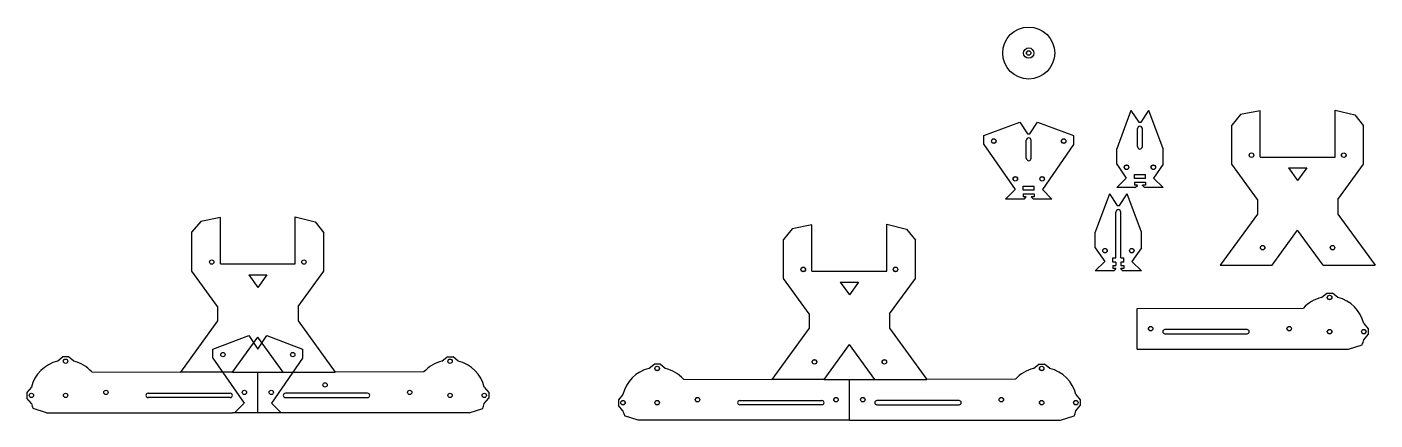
# Model space of a CAD drawing. Header units: inches. Extents: x 4 to 57.7, y -1.6 to 9.6.
# Drawn here: x 27.65 to 57.73, y 0.82 to 9.58 of the extents above; entities that cross this region are included whole.
import ezdxf

# ---------------------------------------------------------------- set-up
doc = ezdxf.new("R2010")
doc.units = ezdxf.units.IN
doc.header["$MEASUREMENT"] = 0
doc.layers.get('0').update_dxf_attribs({"lineweight": 25, "true_color": 0xffffff})

msp = doc.modelspace()

# ---------------------------------------------------------------- linework, layer by layer
for p, q in [((52.282, 7.718), (51.966, 6.862)), ((52.282, 7.718), (52.454, 7.46)), ((52.509, 7.46), (52.682, 7.718)), ((52.998, 6.862), (52.682, 7.718)), ((54.725, 7.631), (54.529, 7.393)), ((55.165, 7.714), (54.725, 7.631)), ((56.835, 7.729), (57.277, 7.622)), ((57.277, 7.622), (57.471, 7.375)), ((49, 7.159), (49.8, 7.459)), ((49.8, 7.459), (49.972, 7.201)), ((50.028, 7.201), (50.2, 7.459)), ((50.2, 7.459), (51, 7.159)), ((52.454, 7.46), (52.509, 7.46)), ((49, 6.959), (49, 7.159)), ((49, 6.959), (49.696, 5.954)), ((49.972, 7.201), (50.028, 7.201)), ((51, 6.959), (50.305, 5.954)), ((51, 7.159), (51, 6.959)), ((51.966, 6.519), (51.966, 6.862)), ((52.998, 6.519), (52.998, 6.862)), ((55.165, 6.681), (56.835, 6.681)), ((51.966, 6.519), (52.178, 6.213)), ((52.998, 6.519), (52.787, 6.213)), ((51.965, 6), (52.178, 6.213)), ((52.359, 6.123), (52.606, 6.123)), ((52.378, 6), (52.428, 6.05)), ((52.537, 6.05), (52.587, 6)), ((53, 6), (52.787, 6.213)), ((49.483, 5.741), (49.696, 5.954)), ((49.896, 5.741), (49.483, 5.741)), ((49.946, 5.794), (49.877, 5.794)), ((49.896, 5.741), (49.946, 5.791)), ((49.946, 5.791), (49.946, 5.794)), ((50.124, 5.794), (50.055, 5.794)), ((50.055, 5.791), (50.055, 5.794)), ((50.055, 5.791), (50.105, 5.741)), ((50.518, 5.741), (50.105, 5.741)), ((50.518, 5.741), (50.305, 5.954)), ((51.8, 5.859), (51.484, 5.003)), ((51.8, 5.859), (51.972, 5.601)), ((52.378, 6), (51.965, 6)), ((52.028, 5.601), (52.2, 5.859)), ((52.517, 5.003), (52.2, 5.859)), ((53, 6), (52.587, 6)), ((55.102, 5.735), (55.102, 5.411)), ((56.898, 5.735), (56.898, 5.411)), ((51.972, 5.601), (52.028, 5.601)), ((31.526, 5.247), (31.329, 5.01)), ((31.966, 5.331), (31.526, 5.247)), ((33.636, 5.345), (34.078, 5.238)), ((34.078, 5.238), (34.272, 4.992)), ((45.165, 5.168), (44.725, 5.084)), ((46.835, 5.182), (47.277, 5.075)), ((44.725, 5.084), (44.529, 4.846)), ((47.277, 5.075), (47.471, 4.828)), ((51.484, 4.66), (51.484, 5.003)), ((52.517, 4.66), (52.517, 5.003)), ((51.484, 4.66), (51.696, 4.354)), ((52.517, 4.66), (52.305, 4.354)), ((31.966, 4.298), (33.636, 4.298)), ((51.483, 4.141), (51.696, 4.354)), ((52.518, 4.141), (52.305, 4.354)), ((54.272, 4.271), (55.433, 4.271)), ((56.567, 4.271), (57.728, 4.271)), ((45.165, 4.134), (46.835, 4.134)), ((51.896, 4.141), (51.483, 4.141)), ((51.896, 4.141), (51.946, 4.191)), ((52.055, 4.191), (52.105, 4.141)), ((52.518, 4.141), (52.105, 4.141)), ((31.903, 3.351), (31.903, 3.028)), ((33.699, 3.351), (33.699, 3.028)), ((45.102, 3.188), (45.102, 2.864)), ((46.898, 3.188), (46.898, 2.864)), ((52.424, 2.401), (52.424, 3.308)), ((31.8, 2.4), (32.6, 2.7)), ((32.6, 2.7), (32.8, 2.4)), ((32.8, 2.4), (33, 2.7)), ((33, 2.7), (33.8, 2.4)), ((31.8, 2.2), (31.8, 2.4)), ((31.8, 2.2), (32.496, 1.195)), ((33.8, 2.2), (33.105, 1.195)), ((33.8, 2.4), (33.8, 2.2)), ((32.234, 1.888), (33.368, 1.888)), ((32.801, 0.982), (32.801, 1.888)), ((45.433, 1.725), (46.567, 1.725)), ((46, 0.818), (46, 1.725)), ((33.368, 0.982), (32.234, 0.982)), ((32.283, 0.982), (32.496, 1.195)), ((33.318, 0.982), (33.105, 1.195))]:
    msp.add_line(p, q)
at = {"color": 7, "true_color": 0x000000}
for p, q in [((55.165, 6.681), (55.165, 7.714)), ((56.835, 6.681), (56.835, 7.729)), ((54.529, 6.522), (54.529, 7.393)), ((57.471, 6.522), (57.471, 7.375)), ((55.102, 5.735), (54.529, 6.522)), ((56.898, 5.735), (57.471, 6.522)), ((52.359, 6.123), (52.359, 6.054)), ((52.428, 6.054), (52.359, 6.054)), ((52.428, 6.05), (52.428, 6.054)), ((52.606, 6.054), (52.537, 6.054)), ((52.537, 6.05), (52.537, 6.054)), ((52.606, 6.123), (52.606, 6.054)), ((49.877, 5.864), (49.877, 5.794)), ((49.877, 5.864), (50.124, 5.864)), ((50.124, 5.864), (50.124, 5.794)), ((51.946, 4.431), (51.946, 5.454)), ((52.055, 4.431), (52.055, 5.454)), ((31.966, 4.298), (31.966, 5.331)), ((33.636, 4.298), (33.636, 5.345)), ((45.165, 4.134), (45.165, 5.168)), ((46.835, 4.134), (46.835, 5.182)), ((55.102, 5.411), (54.272, 4.271)), ((56.898, 5.411), (57.728, 4.271)), ((31.329, 4.139), (31.329, 5.01)), ((34.272, 4.139), (34.272, 4.992)), ((44.529, 3.976), (44.529, 4.846)), ((47.471, 3.975), (47.471, 4.828)), ((55.433, 4.271), (56, 5.05)), ((56.567, 4.271), (56, 5.05)), ((51.877, 4.339), (51.877, 4.431)), ((51.877, 4.431), (51.946, 4.431)), ((51.946, 4.339), (51.877, 4.339)), ((51.877, 4.264), (51.877, 4.194)), ((51.877, 4.264), (51.946, 4.264)), ((51.946, 4.339), (51.946, 4.264)), ((52.055, 4.431), (52.124, 4.431)), ((52.124, 4.339), (52.055, 4.339)), ((52.055, 4.339), (52.055, 4.264)), ((52.055, 4.264), (52.124, 4.264)), ((52.124, 4.339), (52.124, 4.431)), ((52.124, 4.264), (52.124, 4.194)), ((31.903, 3.351), (31.329, 4.139)), ((33.699, 3.351), (34.272, 4.139)), ((45.102, 3.188), (44.529, 3.976)), ((46.898, 3.188), (47.471, 3.975)), ((51.946, 4.194), (51.877, 4.194)), ((51.946, 4.191), (51.946, 4.194)), ((52.124, 4.194), (52.055, 4.194)), ((52.055, 4.191), (52.055, 4.194)), ((56.532, 3.55), (56.649, 3.649)), ((56.649, 3.649), (56.78, 3.649)), ((56.896, 3.55), (56.78, 3.649)), ((52.424, 3.306), (56.129, 3.31)), ((31.903, 3.028), (31.073, 1.888)), ((33.699, 3.028), (34.529, 1.888)), ((45.102, 2.864), (44.272, 1.725)), ((46.898, 2.864), (47.728, 1.725)), ((57.477, 2.97), (57.576, 2.853)), ((57.477, 2.606), (57.576, 2.722)), ((57.576, 2.853), (57.576, 2.722)), ((32.234, 1.888), (32.801, 2.666)), ((33.368, 1.888), (32.801, 2.666)), ((45.433, 1.725), (46, 2.503)), ((46.567, 1.725), (46, 2.503)), ((57.137, 2.401), (57.441, 2.494)), ((28.329, 2.13), (28.445, 2.23)), ((28.576, 2.23), (28.445, 2.23)), ((28.693, 2.13), (28.576, 2.23)), ((36.909, 2.13), (37.025, 2.23)), ((37.025, 2.23), (37.156, 2.23)), ((37.273, 2.13), (37.156, 2.23)), ((52.424, 2.401), (57.137, 2.401)), ((29.096, 1.89), (31.073, 1.888)), ((32.234, 1.888), (31.073, 1.888)), ((33.368, 1.888), (34.529, 1.888)), ((36.506, 1.89), (34.529, 1.888)), ((41.528, 1.967), (41.644, 2.066)), ((41.776, 2.066), (41.644, 2.066)), ((41.892, 1.967), (41.776, 2.066)), ((50.108, 1.967), (50.224, 2.066)), ((50.224, 2.066), (50.356, 2.066)), ((50.472, 1.967), (50.356, 2.066)), ((27.748, 1.55), (27.649, 1.434)), ((37.853, 1.55), (37.952, 1.434)), ((42.295, 1.727), (44.272, 1.725)), ((45.433, 1.725), (44.272, 1.725)), ((46.567, 1.725), (47.728, 1.725)), ((49.705, 1.727), (47.728, 1.725)), ((27.649, 1.434), (27.649, 1.302)), ((27.748, 1.186), (27.649, 1.302)), ((37.853, 1.186), (37.952, 1.302)), ((37.952, 1.434), (37.952, 1.302)), ((40.947, 1.387), (40.848, 1.27)), ((40.848, 1.27), (40.848, 1.139)), ((51.053, 1.387), (51.152, 1.27)), ((51.152, 1.27), (51.152, 1.139)), ((28.088, 0.982), (27.784, 1.075)), ((28.088, 0.982), (32.234, 0.982)), ((37.513, 0.982), (33.368, 0.982)), ((37.513, 0.982), (37.818, 1.075)), ((40.947, 1.023), (40.848, 1.139)), ((41.287, 0.818), (40.983, 0.911)), ((50.713, 0.818), (51.017, 0.911)), ((51.053, 1.023), (51.152, 1.139)), ((46, 0.818), (41.287, 0.818)), ((46, 0.818), (50.713, 0.818))]:
    msp.add_line(p, q, dxfattribs=at)
at = {"color": 3, "true_color": 0x00ff00}
for p, q in [((52.428, 6.914), (52.428, 7.314)), ((52.537, 6.914), (52.537, 7.314)), ((49.946, 6.654), (49.946, 7.054)), ((50.055, 6.654), (50.055, 7.054)), ((55.797, 6.437), (56, 6.158)), ((55.797, 6.437), (56.203, 6.437)), ((56.203, 6.437), (56, 6.158)), ((49.877, 5.939), (49.877, 6.031)), ((49.877, 6.031), (50.124, 6.031)), ((50.124, 5.939), (50.124, 6.031)), ((52.359, 6.199), (52.359, 6.29)), ((52.359, 6.29), (52.606, 6.29)), ((52.606, 6.199), (52.359, 6.199)), ((52.606, 6.199), (52.606, 6.29)), ((50.124, 5.939), (49.877, 5.939)), ((32.598, 4.053), (32.801, 3.775)), ((32.598, 4.053), (33.004, 4.053)), ((33.004, 4.053), (32.801, 3.775)), ((45.797, 3.89), (46, 3.611)), ((45.797, 3.89), (46.203, 3.89)), ((46.203, 3.89), (46, 3.611)), ((54.873, 2.836), (53.039, 2.836)), ((53.039, 2.74), (54.873, 2.74)), ((30.352, 1.416), (32.186, 1.416)), ((32.186, 1.32), (30.352, 1.32)), ((35.249, 1.416), (33.416, 1.416)), ((33.416, 1.32), (35.249, 1.32)), ((43.552, 1.253), (45.385, 1.253)), ((48.448, 1.253), (46.615, 1.253)), ((45.385, 1.156), (43.552, 1.156)), ((46.615, 1.156), (48.448, 1.156))]:
    msp.add_line(p, q, dxfattribs=at)
for centre, radius in [((50, 9), 0.58), ((49.221, 7.037), 0.0506), ((50.781, 7.037), 0.0506), ((54.971, 6.723), 0.0515), ((57.029, 6.723), 0.0515), ((52.183, 6.453), 0.0506), ((52.782, 6.453), 0.0506), ((49.702, 6.194), 0.0506), ((50.3, 6.194), 0.0506), ((51.702, 4.594), 0.0506), ((52.3, 4.594), 0.0506), ((55.22, 4.661), 0.0506), ((56.78, 4.661), 0.0506), ((44.971, 4.176), 0.0515), ((47.029, 4.176), 0.0515), ((56.714, 3.55), 0.0506), ((52.723, 2.855), 0.0506), ((55.813, 2.855), 0.0506), ((56.714, 2.788), 0.0506), ((57.477, 2.788), 0.0506), ((45.22, 2.115), 0.0506), ((46.78, 2.115), 0.0506), ((41.71, 1.967), 0.0506), ((50.29, 1.967), 0.0506), ((40.947, 1.205), 0.0506), ((41.71, 1.205), 0.0506), ((42.611, 1.271), 0.0506), ((45.701, 1.271), 0.0506), ((46.299, 1.271), 0.0506), ((49.389, 1.271), 0.0506), ((50.29, 1.205), 0.0506), ((51.053, 1.205), 0.0506)]:
    msp.add_circle(centre, radius)
at = {"color": 5, "true_color": 0x0000ff}
msp.add_circle((50, 9), 0.115, dxfattribs=at)
at = {"color": 1, "true_color": 0xff0000}
for radius in [0.0506, 0.0481]:
    msp.add_circle((50, 9), radius, dxfattribs=at)
at = {"color": 3, "true_color": 0x00ff00}
for centre, radius in [((49.221, 7.037), 0.0481), ((50.781, 7.037), 0.0481), ((54.971, 6.723), 0.0491), ((57.029, 6.723), 0.0491), ((52.183, 6.453), 0.0481), ((52.782, 6.453), 0.0481), ((49.702, 6.194), 0.0481), ((50.3, 6.194), 0.0481), ((51.702, 4.594), 0.0481), ((52.3, 4.594), 0.0481), ((55.22, 4.661), 0.0481), ((56.78, 4.661), 0.0481), ((31.772, 4.339), 0.0491), ((33.829, 4.339), 0.0491), ((44.971, 4.176), 0.0491), ((47.029, 4.176), 0.0491), ((56.714, 3.55), 0.0481), ((52.723, 2.855), 0.0481), ((55.813, 2.855), 0.0481), ((56.714, 2.788), 0.0481), ((57.477, 2.788), 0.0481), ((28.511, 2.13), 0.0481), ((32.021, 2.278), 0.0481), ((33.581, 2.278), 0.0481), ((37.091, 2.13), 0.0481), ((45.22, 2.115), 0.0481), ((46.78, 2.115), 0.0481), ((41.71, 1.967), 0.0481), ((50.29, 1.967), 0.0481), ((34.3, 1.6), 0.0481), ((27.748, 1.368), 0.0481), ((28.511, 1.368), 0.0481), ((29.412, 1.435), 0.0481), ((32.502, 1.435), 0.0481), ((33.1, 1.435), 0.0481), ((36.19, 1.435), 0.0481), ((37.091, 1.368), 0.0481), ((37.853, 1.368), 0.0481), ((40.947, 1.205), 0.0481), ((41.71, 1.205), 0.0481), ((42.611, 1.271), 0.0481), ((45.701, 1.271), 0.0481), ((46.299, 1.271), 0.0481), ((49.389, 1.271), 0.0481), ((50.29, 1.205), 0.0481), ((51.053, 1.205), 0.0481)]:
    msp.add_circle(centre, radius, dxfattribs=at)
for centre, radius, start, end in [((52.482, 7.314), 0.0545, 0, 180), ((50.001, 7.054), 0.0545, 0, 180), ((50.001, 6.654), 0.0545, 180, 0), ((52.482, 6.914), 0.0545, 180, 0), ((53.039, 2.788), 0.0481, 90, 270), ((54.873, 2.788), 0.0481, 270, 90), ((30.352, 1.368), 0.0481, 90, 270), ((32.186, 1.368), 0.0481, 270, 90), ((33.416, 1.368), 0.0481, 90, 270), ((35.249, 1.368), 0.0481, 270, 90), ((43.552, 1.205), 0.0481, 90, 270), ((45.385, 1.205), 0.0481, 270, 90), ((46.615, 1.205), 0.0481, 90, 270), ((48.448, 1.205), 0.0481, 270, 90)]:
    msp.add_arc(centre, radius, start, end, dxfattribs=at)
at = {"color": 7, "true_color": 0x000000}
for centre, radius, start, end in [((52.001, 5.454), 0.0545, 0, 180), ((56.714, 2.788), 0.784, 103.4174, 138.2442), ((56.714, 2.788), 0.784, 13.4174, 76.5826), ((56.714, 2.788), 0.784, 338.0257, 346.5826), ((28.511, 1.368), 0.784, 103.4174, 166.5826), ((28.511, 1.368), 0.784, 41.7558, 76.5826), ((37.091, 1.368), 0.784, 103.4174, 138.2442), ((37.091, 1.368), 0.784, 13.4174, 76.5826), ((41.71, 1.205), 0.784, 103.4174, 166.5826), ((41.71, 1.205), 0.784, 41.7558, 76.5826), ((50.29, 1.205), 0.784, 103.4174, 138.2442), ((50.29, 1.205), 0.784, 13.4174, 76.5826), ((28.511, 1.368), 0.784, 193.4174, 201.9743), ((37.091, 1.368), 0.784, 338.0257, 346.5826), ((41.71, 1.205), 0.784, 193.4174, 201.9743), ((50.29, 1.205), 0.784, 338.0257, 346.5826)]:
    msp.add_arc(centre, radius, start, end, dxfattribs=at)

doc.saveas('drawing.dxf')
